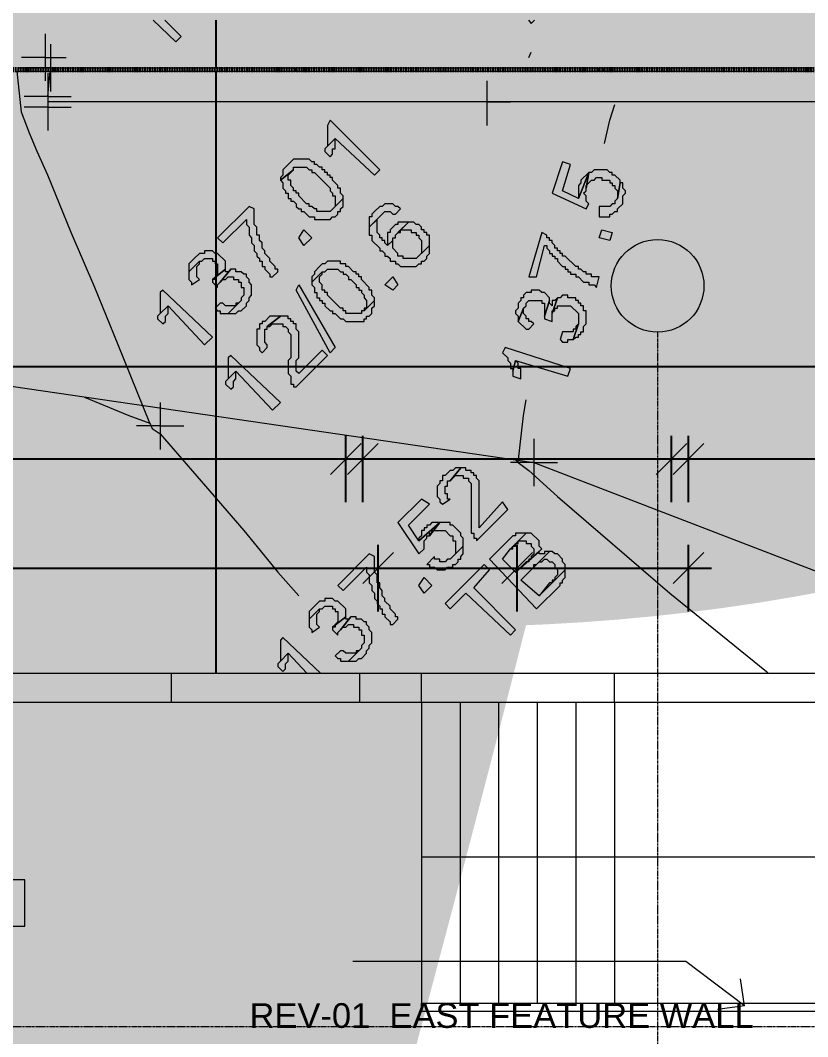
# Model space of a CAD drawing. Header units: millimetres. Extents: x -3370 to 37592, y -25802 to 13127.
# Drawn here: x 13015 to 18116, y 6543 to 13127 of the extents above; entities that cross this region are included whole.
import ezdxf

# ---------------------------------------------------------------- set-up
doc = ezdxf.new("R2010")
doc.units = ezdxf.units.MM
for name, pattern in [('Boundary', [16, 10, -3, 0, -3]), ('Dash - Tight', [4.5, 3, -1.5]), ('Grid Line', [22.225, 12.7, -3.175, 3.175, -3.175])]:
    doc.linetypes.add(name, pattern=pattern)
for name, color, linetype, lineweight in [('2 Hoop survey', 8, 'Continuous', 9), ('A-ANNO-DIMS', 211, 'Continuous', 9), ('A-ANNO-NOTE', 131, 'Continuous', 9), ('A-DETL', 90, 'Continuous', 9), ('A-FLOR-HRAL', 11, 'Continuous', 9), ('A-FLOR-HRAL-MBND', 5, 'Dash - Tight', 9), ('A-WALL', 113, 'Continuous', 18), ('C-PROP-LINE', 91, 'Boundary', 70), ('G-ANNO-TEXT', 231, 'Continuous', 9), ('ID_REVISION_MARKUP', 7, 'Continuous', 25), ('S-GRID', 1, 'Continuous', 9), ('S-GRID-IDEN', 1, 'Continuous', 9), ('S-STRS', 31, 'Continuous', 9), ('S-STRS-ANNO', 31, 'Continuous', 9), ('默认', 18, 'Continuous', 9)]:
    doc.layers.add(name, color=color, linetype=linetype, lineweight=lineweight)
doc.styles.add('Avenir_1', font='', dxfattribs={"width": 0.8, "height": 200})
doc.styles.add('ID_SANS', font='Arial.ttf')
doc.styles.get('Avenir_1').set_extended_font_data('Avenir')
doc.dimstyles.new('Choo_2mm_Diagonal_Tick', dxfattribs={"dimscale": 304.8, "dimtxt": 282.499429, "dimasz": 0.656168, "dimexe": 0.492126, "dimexo": 0.0625, "dimgap": 0.164042, "dimtad": 1, "dimdsep": 46, "dimtxsty": 'Avenir_1', "dimblk1": 'OBLIQUE', "dimblk2": 'OBLIQUE', "dimsah": 1, "dimcen": 0.09, "dimdle": 0.492126, "dimazin": 3, "dimtfac": 1, "dimtdec": 4, "dimtix": 1, "dimtmove": 0, "dimatfit": 3, "dimtvp": 1, "dimtolj": 1})

# ---------------------------------------------------------------- blocks, each defined once
blk = doc.blocks.new('栏杆扶手 - 栏杆扶手-1406236-Lower Ground Floor')
at = {"layer": 'A-FLOR-HRAL'}
for p, q in [((14071.1, 12817.6), (13005.7, 12817.6)), ((13005.7, 12797.6), (14071.1, 12797.6)), ((14071.1, 12797.6), (14071.1, 12817.6)), ((14800, 12817.6), (14071.1, 12817.6)), ((14071.1, 12797.6), (14800, 12797.6)), ((14800, 12797.6), (14800, 12817.6)), ((16414, 12817.6), (14800, 12817.6)), ((14800, 12797.6), (16414, 12797.6)), ((16414, 12797.6), (16414, 12817.6)), ((16766.4, 12817.6), (16414, 12817.6)), ((16414, 12797.6), (16766.4, 12797.6)), ((16766.4, 12797.6), (16766.4, 12817.6)), ((16794.8, 12817.6), (16766.4, 12817.6)), ((16766.4, 12797.6), (16794.8, 12797.6)), ((16794.8, 12797.6), (16794.8, 12817.6)), ((17107.2, 12817.6), (16794.8, 12817.6)), ((16794.8, 12797.6), (17107.2, 12797.6)), ((17883.1, 12817.6), (17233.7, 12817.6)), ((17233.7, 12797.6), (17883.1, 12797.6)), ((17883.1, 12797.6), (17883.1, 12817.6)), ((18034, 12817.6), (17883.1, 12817.6)), ((17883.1, 12797.6), (18034, 12797.6))]:
    blk.add_line(p, q, dxfattribs=at)
at = {"layer": 'A-FLOR-HRAL', "lineweight": 18}
for p, q in [((17107.2, 12817.6), (17107.2, 12797.6)), ((17233.7, 12817.6), (17107.2, 12817.6)), ((17107.2, 12797.6), (17233.7, 12797.6)), ((17233.7, 12797.6), (17233.7, 12817.6)), ((18034, 12817.6), (18034, 12797.6)), ((18152.8, 12817.6), (18034, 12817.6)), ((18034, 12797.6), (18152.8, 12797.6))]:
    blk.add_line(p, q, dxfattribs=at)
blk = doc.blocks.new('栏杆扶手 - 栏杆扶手-1513421-Lower Ground Floor')
at = {"layer": 'A-FLOR-HRAL'}
for p, q in [((15614, 6759.2), (15964, 6759.2)), ((15614, 6708.4), (15614, 6759.2)), ((15964, 6759.2), (16864, 6759.2)), ((16864, 6759.2), (16964, 6759.2)), ((16964, 6759.2), (18114, 6759.2)), ((18114, 6759.2), (18214, 6759.2)), ((18214, 6759.2), (19214, 6759.2)), ((19214, 6759.2), (19306.7, 6759.2)), ((19330.3, 6708.4), (19306.7, 6759.2)), ((19330.3, 6708.4), (19306.7, 6759.2)), ((19330.3, 6708.4), (19306.7, 6759.2)), ((15614, 6708.4), (15964, 6708.4)), ((15964, 6708.4), (16864, 6708.4)), ((16864, 6708.4), (16964, 6708.4)), ((16964, 6708.4), (18114, 6708.4)), ((18114, 6708.4), (18214, 6708.4)), ((18214, 6708.4), (19214, 6708.4)), ((19214, 6708.4), (19330.3, 6708.4))]:
    blk.add_line(p, q, dxfattribs=at)
at = {"layer": 'A-FLOR-HRAL-MBND'}
for p, q in [((19306.7, 6759.2), (19614, 6759.2)), ((19312.6, 6746.5), (19614, 6746.5)), ((19312.6, 6746.5), (19614, 6746.5)), ((19324.4, 6721.1), (19614, 6721.1)), ((19324.4, 6721.1), (19614, 6721.1)), ((19614, 6759.2), (20014, 6759.2)), ((19614, 6746.5), (20014, 6746.5)), ((19614, 6746.5), (20014, 6746.5)), ((19614, 6721.1), (20014, 6721.1)), ((19614, 6721.1), (20014, 6721.1)), ((20014, 6759.2), (20014, 6708.4)), ((20014, 6746.5), (20014, 6721.1)), ((20014, 6746.5), (20014, 6721.1)), ((19330.3, 6708.4), (19614, 6708.4)), ((19614, 6708.4), (20014, 6708.4))]:
    blk.add_line(p, q, dxfattribs=at)
blk = doc.blocks.new('2 Hoop survey-1260670-Lower Ground Floor')
at = {"layer": '默认', "color": 9}
for p, q in [((61606.2, 23228.6), (61606.2, 23006.5)), ((61640.1, 23160.8), (61640.1, 23006.5)), ((61606.2, 23076.2), (61453.8, 23076.2)), ((61606.2, 23076.2), (61741.7, 23076.2)), ((64738.7, 23076.2), (64755.7, 23110)), ((61640.1, 23008.4), (61487.7, 23008.4)), ((61606.2, 22986.5), (61606.2, 22923.8)), ((61623.2, 22822.2), (61638.1, 22986.5)), ((61640.1, 23008.4), (61775.6, 23008.4)), ((61640.1, 22986.5), (61640.1, 22856)), ((61623.2, 22974.6), (61623.2, 22669.8)), ((64467.8, 22923.8), (64467.8, 22635.9)), ((61623.2, 22906.8), (61623.2, 22602.1)), ((61623.2, 22822.2), (61470.8, 22822.2)), ((61623.2, 22822.2), (61775.6, 22822.2)), ((68454.1, 22788.3), (61623.2, 22788.3)), ((64467.8, 22788.3), (64315.4, 22788.3)), ((64467.8, 22788.3), (64620.2, 22788.3)), ((61623.2, 22754.5), (61470.8, 22754.5)), ((61623.2, 22754.5), (61775.6, 22754.5)), ((57457.8, 21518.4), (64772.6, 20451.6)), ((62351.3, 20841.1), (62351.3, 20536.3)), ((62351.3, 20688.7), (62198.9, 20688.7)), ((62351.3, 20688.7), (62503.7, 20688.7)), ((64772.6, 20604), (64772.6, 20299.3)), ((64772.6, 20451.6), (64620.2, 20451.6)), ((64772.6, 20451.6), (64925, 20451.6)), ((64772.6, 20451.6), (68316.9, 19087.3)), ((63389.7, 19087.3), (63147.1, 19317.2))]:
    blk.add_line(p, q, dxfattribs=at)
at = {"layer": '默认', "color": 9, "flags": 128}
for points in [[(62305.7, 23316.3), (62452.9, 23177.8), (62486.7, 23211.6), (62382.1, 23316.3)], [(64737, 23316.3), (64755.7, 23296.3), (64775.7, 23316.3)], [(62283.5, 20705.6), (62080.3, 21213.6), (61928, 21586.1), (61775.6, 21941.7), (61623.2, 22314.2), (61555.4, 22466.6), (61504.6, 22585.1), (61453.8, 22720.6), (61424.3, 22986.5)], [(61639.9, 23006.5), (61640.1, 23008.4), (62691.7, 23006.5)], [(65229.8, 22517.4), (65263.6, 22669.8), (65297.5, 22771.4)], [(61860.2, 20875), (62148.1, 20756.4), (62283.5, 20705.6), (62300.5, 20671.8), (62351.3, 20637.9), (62673, 20265.4), (62893.1, 20011.4), (63113.2, 19740.5), (63248.7, 19588.1)], [(64671, 20451.6), (64704.9, 20756.4), (64721.8, 20858)], [(64654.1, 20468.6), (64671, 20451.6), (64738.7, 20400.8), (64925, 20231.5), (65653.1, 19605), (66279.6, 19097.1), (66290.9, 19087.3)], [(63147.1, 19317.2), (63130.2, 19300.2), (63130.2, 19164.8), (63181, 19215.6), (63300.7, 19087.3)]]:
    blk.add_lwpolyline(points, dxfattribs=at)
at = {"layer": '默认', "color": 9}
for points in [[(63451.9, 22669.8), (63434.9, 22635.9), (63434.9, 22500.5), (63485.7, 22551.3), (63739.7, 22314.2), (63773.6, 22348.1)], [(63434.9, 22500.5), (63418, 22483.5), (63418, 22466.6), (63451.9, 22432.7), (63468.8, 22449.7), (63468.8, 22483.5), (63485.7, 22483.5), (63485.7, 22551.3)], [(63181, 22381.9), (63147.1, 22348.1), (63147.1, 22314.2), (63130.2, 22297.3), (63130.2, 22280.3), (63214.8, 22348.1), (63214.8, 22365), (63299.5, 22365), (63316.4, 22348.1), (63333.3, 22348.1), (63333.3, 22331.1), (63350.3, 22331.1), (63451.9, 22229.5), (63451.9, 22212.6), (63468.8, 22195.7), (63468.8, 22178.8), (63485.7, 22178.8), (63485.7, 22111), (63536.5, 22161.8), (63536.5, 22178.8), (63519.6, 22195.7), (63519.6, 22229.5), (63502.7, 22229.5), (63502.7, 22246.5), (63468.8, 22280.3), (63468.8, 22297.3), (63451.9, 22297.3), (63451.9, 22314.2), (63434.9, 22314.2), (63434.9, 22331.1), (63418, 22331.1), (63418, 22348.1), (63401.1, 22348.1), (63401.1, 22365), (63384.1, 22365), (63367.2, 22381.9), (63350.3, 22381.9), (63350.3, 22398.9), (63333.3, 22398.9), (63316.4, 22415.8), (63214.8, 22415.8)], [(64958.9, 22398.9), (64891.1, 22195.7), (65111.2, 22094.1), (65128.2, 22128), (65111.2, 22144.9), (65111.2, 22178.8), (65094.3, 22195.7), (65111.2, 22212.6), (65111.2, 22229.5), (65128.2, 22331.1), (65060.5, 22161.8), (64958.9, 22212.6), (65009.7, 22381.9)], [(63130.2, 22280.3), (63147.1, 22263.4), (63147.1, 22229.5), (63164, 22212.6), (63164, 22195.7), (63181, 22195.7), (63181, 22161.8), (63197.9, 22161.8), (63197.9, 22144.9), (63214.8, 22144.9), (63231.8, 22128), (63231.8, 22111), (63248.7, 22094.1), (63265.6, 22094.1), (63265.6, 22077.2), (63282.5, 22077.2), (63316.4, 22043.3), (63350.3, 22043.3), (63350.3, 22026.4), (63451.9, 22026.4), (63468.8, 22043.3), (63485.7, 22043.3), (63502.7, 22060.2), (63502.7, 22077.2), (63519.6, 22077.2), (63519.6, 22094.1), (63536.5, 22111), (63536.5, 22161.8), (63451.9, 22077.2), (63367.2, 22077.2), (63367.2, 22094.1), (63350.3, 22094.1), (63333.3, 22111), (63316.4, 22111), (63316.4, 22128), (63299.5, 22128), (63248.7, 22178.8), (63248.7, 22195.7), (63231.8, 22195.7), (63231.8, 22212.6), (63214.8, 22212.6), (63214.8, 22229.5), (63197.9, 22246.5), (63197.9, 22280.3), (63181, 22280.3), (63181, 22314.2), (63214.8, 22348.1)], [(65060.5, 22246.5), (65060.5, 22161.8), (65128.2, 22331.1), (65077.4, 22280.3), (65077.4, 22263.4)], [(65128.2, 22331.1), (65111.2, 22229.5), (65111.2, 22246.5), (65145.1, 22280.3), (65162, 22280.3), (65179, 22297.3), (65212.8, 22297.3), (65212.8, 22280.3), (65263.6, 22280.3), (65263.6, 22263.4), (65280.6, 22263.4), (65280.6, 22246.5), (65297.5, 22246.5), (65297.5, 22229.5), (65314.4, 22212.6), (65314.4, 22161.8), (65331.4, 22263.4), (65331.4, 22280.3), (65297.5, 22314.2), (65280.6, 22314.2), (65280.6, 22331.1), (65263.6, 22331.1), (65246.7, 22348.1), (65162, 22348.1), (65145.1, 22331.1)], [(65195.9, 22111), (65195.9, 22043.3), (65263.6, 22043.3), (65263.6, 22060.2), (65280.6, 22060.2), (65297.5, 22077.2), (65314.4, 22077.2), (65314.4, 22094.1), (65348.3, 22128), (65348.3, 22178.8), (65365.2, 22195.7), (65365.2, 22212.6), (65348.3, 22229.5), (65348.3, 22263.4), (65331.4, 22263.4), (65314.4, 22161.8), (65297.5, 22144.9), (65297.5, 22128), (65280.6, 22128), (65263.6, 22111)], [(63739.7, 22077.2), (63722.8, 22060.2), (63722.8, 22043.3), (63705.9, 22043.3), (63705.9, 21975.6), (63807.5, 22077.2), (63841.3, 22077.2), (63858.2, 22060.2), (63875.2, 22060.2), (63909, 22094.1), (63892.1, 22111), (63875.2, 22111), (63858.2, 22128), (63807.5, 22128), (63790.5, 22111), (63773.6, 22111)], [(62927, 22111), (62723.8, 21907.8), (62757.6, 21874), (62910, 22026.4), (62910, 21992.5), (62927, 21975.6), (62927, 21924.8), (62943.9, 21907.8), (62943.9, 21874), (62960.8, 21857), (62960.8, 21823.2), (62977.8, 21806.2), (62977.8, 21789.3), (62994.7, 21772.4), (62994.7, 21755.4), (63011.6, 21755.4), (63011.6, 21721.6), (63028.6, 21721.6), (63028.6, 21704.6), (63062.4, 21670.8), (63062.4, 21653.8), (63079.4, 21653.8), (63113.2, 21687.7), (63113.2, 21704.6), (63096.3, 21704.6), (63096.3, 21721.6), (63062.4, 21755.4), (63062.4, 21772.4), (63028.6, 21806.2), (63028.6, 21823.2), (63011.6, 21840.1), (63011.6, 21874), (62994.7, 21890.9), (62994.7, 21924.8), (62977.8, 21924.8), (62977.8, 21975.6), (62960.8, 21992.5), (62960.8, 22094.1)], [(63705.9, 21975.6), (63705.9, 21924.8), (63722.8, 21924.8), (63722.8, 21890.9), (63773.6, 21840.1), (63773.6, 21823.2), (63790.5, 21823.2), (63807.5, 21806.2), (63807.5, 21789.3), (63824.4, 21789.3), (63841.3, 21772.4), (63841.3, 21755.4), (63875.2, 21755.4), (63875.2, 21738.5), (63892.1, 21738.5), (63909, 21721.6), (64010.6, 21721.6), (64027.6, 21738.5), (64044.5, 21738.5), (64044.5, 21755.4), (64061.4, 21755.4), (64078.4, 21772.4), (64078.4, 21789.3), (64095.3, 21806.2), (64095.3, 21857), (64010.6, 21772.4), (63926, 21772.4), (63926, 21789.3), (63892.1, 21789.3), (63892.1, 21806.2), (63858.2, 21840.1), (63858.2, 21890.9), (63824.4, 21857), (63807.5, 21874), (63807.5, 21890.9), (63790.5, 21890.9), (63790.5, 21907.8), (63773.6, 21907.8), (63773.6, 21924.8), (63756.7, 21941.7), (63756.7, 22026.4)], [(63858.2, 21975.6), (63841.3, 21958.6), (63841.3, 21941.7), (63824.4, 21941.7), (63824.4, 21857), (63858.2, 21890.9), (63858.2, 21907.8), (63875.2, 21907.8), (63875.2, 21924.8), (63959.8, 22009.4), (63892.1, 22009.4), (63892.1, 21992.5), (63875.2, 21992.5)], [(63959.8, 22009.4), (63892.1, 21941.7), (63909, 21941.7), (63909, 21958.6), (63976.8, 21958.6), (63976.8, 21941.7), (64010.6, 21941.7), (64010.6, 21924.8), (64027.6, 21924.8), (64027.6, 21907.8), (64044.5, 21890.9), (64044.5, 21806.2), (64095.3, 21857), (64095.3, 21924.8), (64078.4, 21924.8), (64078.4, 21941.7), (64061.4, 21941.7), (64061.4, 21958.6), (64044.5, 21958.6), (64044.5, 21975.6), (64027.6, 21992.5), (64010.6, 21992.5), (63993.7, 22009.4)], [(63282.5, 21857), (63248.7, 21907.8), (63282.5, 21958.6), (63333.3, 21907.8)], [(64823.4, 21941.7), (64738.7, 21653.8), (64789.5, 21653.8), (64840.3, 21857), (64857.3, 21857), (64857.3, 21840.1), (64874.2, 21823.2), (64874.2, 21806.2), (64891.1, 21806.2), (64891.1, 21789.3), (64908.1, 21789.3), (64908.1, 21772.4), (64925, 21772.4), (64925, 21755.4), (64958.9, 21721.6), (64975.8, 21721.6), (64975.8, 21704.6), (64992.7, 21704.6), (64992.7, 21687.7), (65009.7, 21687.7), (65009.7, 21670.8), (65043.5, 21670.8), (65043.5, 21653.8), (65060.5, 21653.8), (65094.3, 21620), (65128.2, 21620), (65128.2, 21603.1), (65162, 21603.1), (65179, 21586.1), (65195.9, 21653.8), (65145.1, 21653.8), (65145.1, 21670.8), (65111.2, 21670.8), (65111.2, 21687.7), (65094.3, 21687.7), (65077.4, 21704.6), (65060.5, 21704.6), (65060.5, 21721.6), (65043.5, 21721.6), (64975.8, 21789.3), (64958.9, 21789.3), (64958.9, 21806.2), (64941.9, 21806.2), (64941.9, 21823.2), (64925, 21823.2), (64925, 21840.1), (64908.1, 21840.1), (64908.1, 21857), (64891.1, 21874), (64891.1, 21890.9), (64874.2, 21890.9), (64874.2, 21907.8), (64857.3, 21907.8), (64857.3, 21924.8)], [(65263.6, 21890.9), (65195.9, 21907.8), (65212.8, 21958.6), (65280.6, 21941.7)], [(62571.4, 21772.4), (62537.5, 21738.5), (62537.5, 21687.7), (62605.3, 21755.4), (62622.2, 21755.4), (62639.1, 21772.4), (62689.9, 21772.4), (62689.9, 21755.4), (62706.8, 21755.4), (62706.8, 21738.5), (62723.8, 21738.5), (62723.8, 21670.8), (62706.8, 21653.8), (62706.8, 21636.9), (62689.9, 21636.9), (62774.6, 21704.6), (62774.6, 21755.4), (62723.8, 21806.2), (62706.8, 21806.2), (62689.9, 21823.2), (62639.1, 21823.2), (62639.1, 21806.2), (62605.3, 21806.2)], [(62537.5, 21687.7), (62537.5, 21636.9), (62554.5, 21620), (62554.5, 21603.1), (62605.3, 21636.9), (62588.3, 21653.8), (62588.3, 21721.6), (62605.3, 21738.5), (62605.3, 21755.4)], [(63384.1, 21721.6), (63350.3, 21687.7), (63350.3, 21670.8), (63333.3, 21653.8), (63333.3, 21620), (63401.1, 21687.7), (63418, 21687.7), (63434.9, 21704.6), (63502.7, 21704.6), (63519.6, 21687.7), (63536.5, 21687.7), (63536.5, 21670.8), (63553.5, 21670.8), (63570.4, 21653.8), (63570.4, 21636.9), (63587.3, 21636.9), (63621.2, 21603.1), (63621.2, 21586.1), (63638.1, 21586.1), (63638.1, 21569.2), (63655.1, 21569.2), (63655.1, 21552.3), (63672, 21535.3), (63672, 21518.4), (63688.9, 21501.5), (63688.9, 21450.7), (63672, 21450.7), (63672, 21433.7), (63739.7, 21501.5), (63739.7, 21518.4), (63722.8, 21535.3), (63722.8, 21569.2), (63705.9, 21569.2), (63705.9, 21586.1), (63655.1, 21636.9), (63655.1, 21653.8), (63638.1, 21653.8), (63638.1, 21670.8), (63621.2, 21670.8), (63621.2, 21687.7), (63604.3, 21687.7), (63570.4, 21721.6), (63553.5, 21721.6), (63553.5, 21738.5), (63519.6, 21738.5), (63519.6, 21755.4), (63434.9, 21755.4), (63418, 21738.5), (63401.1, 21738.5)], [(62689.9, 21620), (62723.8, 21586.1), (62723.8, 21603.1), (62740.7, 21620), (62808.4, 21704.6), (62791.5, 21687.7), (62774.6, 21687.7), (62774.6, 21704.6), (62689.9, 21636.9)], [(62808.4, 21704.6), (62740.7, 21620), (62757.6, 21636.9), (62774.6, 21636.9), (62791.5, 21653.8), (62825.4, 21653.8), (62825.4, 21636.9), (62859.2, 21636.9), (62859.2, 21620), (62876.2, 21620), (62876.2, 21586.1), (62893.1, 21586.1), (62893.1, 21535.3), (62876.2, 21518.4), (62876.2, 21501.5), (62791.5, 21416.8), (62842.3, 21416.8), (62859.2, 21433.7), (62876.2, 21433.7), (62910, 21467.6), (62910, 21484.5), (62927, 21501.5), (62927, 21518.4), (62943.9, 21535.3), (62943.9, 21603.1), (62927, 21620), (62927, 21636.9), (62910, 21653.8), (62910, 21670.8), (62893.1, 21670.8), (62876.2, 21687.7), (62842.3, 21687.7), (62842.3, 21704.6)], [(63333.3, 21620), (63333.3, 21603.1), (63350.3, 21586.1), (63350.3, 21552.3), (63367.2, 21552.3), (63367.2, 21518.4), (63384.1, 21518.4), (63384.1, 21501.5), (63401.1, 21501.5), (63401.1, 21484.5), (63418, 21484.5), (63418, 21467.6), (63451.9, 21433.7), (63468.8, 21433.7), (63468.8, 21416.8), (63485.7, 21416.8), (63519.6, 21382.9), (63536.5, 21382.9), (63553.5, 21366), (63672, 21366), (63672, 21382.9), (63688.9, 21382.9), (63688.9, 21399.9), (63705.9, 21399.9), (63722.8, 21416.8), (63722.8, 21450.7), (63739.7, 21467.6), (63739.7, 21501.5), (63672, 21433.7), (63655.1, 21433.7), (63655.1, 21416.8), (63553.5, 21416.8), (63553.5, 21433.7), (63536.5, 21433.7), (63536.5, 21450.7), (63519.6, 21450.7), (63434.9, 21535.3), (63434.9, 21552.3), (63418, 21552.3), (63418, 21569.2), (63401.1, 21569.2), (63401.1, 21603.1), (63384.1, 21620), (63384.1, 21653.8), (63401.1, 21670.8), (63401.1, 21687.7)], [(63451.9, 21162.8), (63231.8, 21569.2), (63248.7, 21603.1), (63485.7, 21196.7)], [(63858.2, 21569.2), (63807.5, 21603.1), (63858.2, 21653.8), (63892.1, 21603.1)], [(62368.2, 21569.2), (62351.3, 21552.3), (62351.3, 21416.8), (62402.1, 21467.6), (62639.1, 21213.6), (62689.9, 21264.4)], [(64671, 21467.6), (64671, 21450.7), (64654.1, 21433.7), (64654.1, 21416.8), (64671, 21399.9), (64671, 21366), (64704.9, 21450.7), (64721.8, 21467.6), (64721.8, 21484.5), (64738.7, 21501.5), (64823.4, 21501.5), (64823.4, 21484.5), (64840.3, 21484.5), (64840.3, 21399.9), (64874.2, 21501.5), (64874.2, 21518.4), (64840.3, 21552.3), (64823.4, 21552.3), (64806.5, 21569.2), (64755.7, 21569.2), (64755.7, 21552.3), (64721.8, 21552.3), (64704.9, 21535.3), (64704.9, 21518.4), (64687.9, 21518.4), (64687.9, 21501.5), (64671, 21484.5)], [(64925, 21518.4), (64891.1, 21416.8), (64891.1, 21433.7), (64908.1, 21433.7), (64908.1, 21450.7), (64925, 21450.7), (64925, 21467.6), (65009.7, 21467.6), (65060.5, 21416.8), (65060.5, 21349.1), (65026.6, 21247.5), (65043.5, 21264.4), (65060.5, 21264.4), (65060.5, 21281.3), (65077.4, 21281.3), (65077.4, 21298.3), (65094.3, 21298.3), (65094.3, 21332.1), (65111.2, 21349.1), (65111.2, 21433.7), (65094.3, 21433.7), (65094.3, 21467.6), (65077.4, 21467.6), (65077.4, 21484.5), (65060.5, 21484.5), (65060.5, 21501.5), (65043.5, 21501.5), (65043.5, 21518.4), (64992.7, 21518.4), (64992.7, 21535.3), (64958.9, 21535.3), (64941.9, 21518.4)], [(62351.3, 21416.8), (62334.3, 21399.9), (62334.3, 21382.9), (62368.2, 21349.1), (62385.1, 21366), (62385.1, 21399.9), (62402.1, 21416.8), (62402.1, 21467.6)], [(62740.7, 21484.5), (62706.8, 21450.7), (62723.8, 21433.7), (62740.7, 21433.7), (62740.7, 21416.8), (62791.5, 21416.8), (62859.2, 21484.5), (62842.3, 21484.5), (62842.3, 21467.6), (62774.6, 21467.6), (62757.6, 21484.5)], [(64840.3, 21382.9), (64891.1, 21366), (64891.1, 21416.8), (64925, 21518.4), (64908.1, 21501.5), (64891.1, 21501.5), (64891.1, 21467.6), (64874.2, 21484.5), (64874.2, 21501.5), (64840.3, 21399.9)], [(63011.6, 21366), (63011.6, 21349.1), (62994.7, 21349.1), (62994.7, 21315.2), (62977.8, 21315.2), (62977.8, 21213.6), (62994.7, 21196.7), (62994.7, 21179.7), (63011.6, 21162.8), (63045.5, 21196.7), (63045.5, 21213.6), (63028.6, 21230.5), (63028.6, 21315.2), (63045.5, 21315.2), (63045.5, 21332.1), (63130.2, 21399.9), (63062.4, 21399.9), (63028.6, 21366)], [(63130.2, 21399.9), (63045.5, 21332.1), (63062.4, 21332.1), (63079.4, 21349.1), (63147.1, 21349.1), (63147.1, 21332.1), (63164, 21332.1), (63181, 21315.2), (63181, 21298.3), (63197.9, 21281.3), (63197.9, 21128.9), (63181, 21112), (63181, 21027.3), (63197.9, 21010.4), (63197.9, 20959.6), (63214.8, 20959.6), (63214.8, 20942.7), (63231.8, 20942.7), (63434.9, 21145.9), (63401.1, 21179.7), (63248.7, 21027.3), (63231.8, 21044.3), (63231.8, 21112), (63248.7, 21128.9), (63248.7, 21298.3), (63231.8, 21315.2), (63231.8, 21349.1), (63214.8, 21349.1), (63214.8, 21366), (63197.9, 21366), (63197.9, 21382.9), (63181, 21382.9), (63181, 21399.9)], [(64671, 21366), (64721.8, 21315.2), (64738.7, 21315.2), (64772.6, 21349.1), (64755.7, 21366), (64738.7, 21366), (64738.7, 21382.9), (64721.8, 21382.9), (64721.8, 21399.9), (64704.9, 21416.8), (64704.9, 21450.7)], [(64958.9, 21298.3), (64941.9, 21247.5), (64958.9, 21230.5), (64992.7, 21230.5), (64992.7, 21247.5), (65026.6, 21247.5), (65060.5, 21349.1), (65043.5, 21332.1), (65043.5, 21315.2), (65026.6, 21315.2), (65026.6, 21298.3)], [(62808.4, 21145.9), (62791.5, 21128.9), (62791.5, 20993.5), (62842.3, 21044.3), (63079.4, 20790.3), (63130.2, 20841.1)], [(64586.3, 21196.7), (64569.4, 21162.8), (64603.3, 21128.9), (64603.3, 21112), (64620.2, 21095.1), (64620.2, 21061.2), (64637.1, 21061.2), (64637.1, 21044.3), (64654.1, 21112), (64992.7, 21010.4), (65009.7, 21061.2)], [(64637.1, 21044.3), (64637.1, 21010.4), (64687.9, 20993.5), (64687.9, 21061.2), (64671, 21061.2), (64671, 21095.1), (64654.1, 21112)], [(62791.5, 20993.5), (62774.6, 20976.6), (62774.6, 20959.6), (62808.4, 20925.8), (62825.4, 20942.7), (62825.4, 20976.6), (62842.3, 20993.5), (62842.3, 21044.3)], [(64196.9, 20367), (64180, 20367), (64180, 20333.1), (64163, 20333.1), (64163, 20316.2), (64146.1, 20299.3), (64146.1, 20231.5), (64163, 20214.6), (64163, 20197.7), (64180, 20180.7), (64230.8, 20214.6), (64213.8, 20214.6), (64213.8, 20248.5), (64196.9, 20248.5), (64196.9, 20299.3), (64213.8, 20299.3), (64213.8, 20333.1), (64230.8, 20333.1), (64298.5, 20417.8), (64264.6, 20417.8), (64247.7, 20400.8), (64230.8, 20400.8)], [(64298.5, 20417.8), (64230.8, 20333.1), (64264.6, 20367), (64315.4, 20367), (64315.4, 20350.1), (64349.3, 20350.1), (64349.3, 20333.1), (64366.2, 20316.2), (64366.2, 19994.5), (64383.2, 19994.5), (64383.2, 19960.6), (64400.1, 19960.6), (64400.1, 19943.7), (64603.3, 20146.9), (64569.4, 20197.7), (64417, 20028.3), (64417, 20333.1), (64400.1, 20350.1), (64400.1, 20367), (64383.2, 20367), (64383.2, 20383.9), (64366.2, 20383.9), (64366.2, 20400.8), (64332.4, 20400.8), (64332.4, 20417.8)], [(64044.5, 20214.6), (63892.1, 20062.2), (64027.6, 19859), (64061.4, 19892.9), (64061.4, 19943.7), (64078.4, 19960.6), (64078.4, 19977.5), (64095.3, 19977.5), (64163, 20062.2), (64027.6, 19943.7), (63959.8, 20045.3), (64095.3, 20180.7)], [(64078.4, 20028.3), (64061.4, 20028.3), (64061.4, 20011.4), (64044.5, 20011.4), (64044.5, 19977.5), (64027.6, 19960.6), (64027.6, 19943.7), (64163, 20062.2), (64112.2, 20062.2), (64095.3, 20045.3), (64078.4, 20045.3)], [(64163, 20062.2), (64095.3, 19977.5), (64095.3, 19994.5), (64112.2, 19994.5), (64112.2, 20011.4), (64196.9, 20011.4), (64230.8, 19977.5), (64247.7, 19977.5), (64247.7, 19943.7), (64264.6, 19943.7), (64264.6, 19859), (64315.4, 19909.8), (64315.4, 19960.6), (64298.5, 19977.5), (64298.5, 19994.5), (64247.7, 20045.3), (64230.8, 20045.3), (64230.8, 20062.2)], [(64603.3, 19943.7), (64484.7, 19825.1), (64789.5, 19503.4), (64941.9, 19655.8), (64941.9, 19672.8), (64958.9, 19672.8), (64958.9, 19689.7), (64975.8, 19706.6), (64975.8, 19757.4), (64806.5, 19588.1), (64687.9, 19689.7), (64874.2, 19875.9), (64840.3, 19875.9), (64840.3, 19859), (64806.5, 19859), (64806.5, 19875.9), (64654.1, 19740.5), (64569.4, 19825.1), (64620.2, 19892.9), (64721.8, 19994.5), (64654.1, 19994.5), (64654.1, 19977.5), (64637.1, 19977.5)], [(64721.8, 19994.5), (64620.2, 19892.9), (64637.1, 19892.9), (64637.1, 19909.8), (64654.1, 19909.8), (64654.1, 19926.7), (64671, 19926.7), (64671, 19943.7), (64721.8, 19943.7), (64721.8, 19926.7), (64755.7, 19926.7), (64755.7, 19909.8), (64772.6, 19892.9), (64772.6, 19859), (64755.7, 19842.1), (64755.7, 19825.1), (64738.7, 19825.1), (64738.7, 19808.2), (64721.8, 19808.2), (64654.1, 19740.5), (64806.5, 19875.9), (64823.4, 19892.9), (64806.5, 19909.8), (64806.5, 19943.7), (64755.7, 19994.5)], [(64129.2, 19842.1), (64078.4, 19791.3), (64095.3, 19791.3), (64095.3, 19774.4), (64129.2, 19774.4), (64146.1, 19757.4), (64196.9, 19757.4), (64213.8, 19774.4), (64247.7, 19774.4), (64247.7, 19791.3), (64264.6, 19791.3), (64281.6, 19808.2), (64281.6, 19825.1), (64298.5, 19825.1), (64298.5, 19842.1), (64315.4, 19859), (64315.4, 19909.8), (64230.8, 19825.1), (64213.8, 19825.1), (64196.9, 19808.2), (64163, 19808.2), (64163, 19825.1), (64129.2, 19825.1)], [(63705.9, 19859), (63502.7, 19655.8), (63536.5, 19622), (63688.9, 19774.4), (63688.9, 19740.5), (63705.9, 19723.6), (63705.9, 19672.8), (63722.8, 19655.8), (63722.8, 19622), (63739.7, 19605), (63739.7, 19571.2), (63756.7, 19554.2), (63756.7, 19537.3), (63773.6, 19520.4), (63773.6, 19503.4), (63790.5, 19503.4), (63790.5, 19469.6), (63807.5, 19469.6), (63807.5, 19452.6), (63841.3, 19418.8), (63841.3, 19401.8), (63858.2, 19401.8), (63892.1, 19435.7), (63892.1, 19452.6), (63875.2, 19452.6), (63875.2, 19469.6), (63841.3, 19503.4), (63841.3, 19520.4), (63807.5, 19554.2), (63807.5, 19571.2), (63790.5, 19588.1), (63790.5, 19622), (63773.6, 19638.9), (63773.6, 19672.8), (63756.7, 19672.8), (63756.7, 19723.6), (63739.7, 19740.5), (63739.7, 19842.1)], [(64874.2, 19875.9), (64772.6, 19774.4), (64772.6, 19791.3), (64789.5, 19791.3), (64806.5, 19808.2), (64823.4, 19808.2), (64840.3, 19825.1), (64857.3, 19825.1), (64874.2, 19808.2), (64891.1, 19808.2), (64908.1, 19791.3), (64908.1, 19774.4), (64925, 19757.4), (64925, 19723.6), (64908.1, 19706.6), (64908.1, 19689.7), (64891.1, 19689.7), (64891.1, 19672.8), (64874.2, 19672.8), (64806.5, 19588.1), (64975.8, 19757.4), (64975.8, 19791.3), (64958.9, 19808.2), (64958.9, 19825.1), (64925, 19859), (64908.1, 19859), (64891.1, 19875.9)], [(64450.9, 19791.3), (64196.9, 19537.3), (64230.8, 19503.4), (64332.4, 19605), (64620.2, 19334.1), (64654.1, 19368), (64383.2, 19638.9), (64484.7, 19757.4)], [(64061.4, 19605), (64027.6, 19655.8), (64061.4, 19706.6), (64112.2, 19655.8)], [(63350.3, 19520.4), (63316.4, 19486.5), (63316.4, 19435.7), (63384.1, 19503.4), (63401.1, 19503.4), (63418, 19520.4), (63468.8, 19520.4), (63468.8, 19503.4), (63485.7, 19503.4), (63485.7, 19486.5), (63502.7, 19486.5), (63502.7, 19418.8), (63485.7, 19401.8), (63485.7, 19384.9), (63468.8, 19384.9), (63553.5, 19452.6), (63553.5, 19503.4), (63502.7, 19554.2), (63485.7, 19554.2), (63468.8, 19571.2), (63418, 19571.2), (63418, 19554.2), (63384.1, 19554.2)], [(63316.4, 19435.7), (63316.4, 19384.9), (63333.3, 19368), (63333.3, 19351), (63384.1, 19384.9), (63367.2, 19401.8), (63367.2, 19469.6), (63384.1, 19486.5), (63384.1, 19503.4)], [(63468.8, 19368), (63502.7, 19334.1), (63502.7, 19351), (63519.6, 19368), (63587.3, 19452.6), (63570.4, 19435.7), (63553.5, 19435.7), (63553.5, 19452.6), (63468.8, 19384.9)], [(63587.3, 19452.6), (63519.6, 19368), (63536.5, 19384.9), (63553.5, 19384.9), (63570.4, 19401.8), (63604.3, 19401.8), (63604.3, 19384.9), (63638.1, 19384.9), (63638.1, 19368), (63655.1, 19368), (63655.1, 19334.1), (63672, 19334.1), (63672, 19283.3), (63655.1, 19266.4), (63655.1, 19249.4), (63570.4, 19164.8), (63621.2, 19164.8), (63638.1, 19181.7), (63655.1, 19181.7), (63688.9, 19215.6), (63688.9, 19232.5), (63705.9, 19249.4), (63705.9, 19266.4), (63722.8, 19283.3), (63722.8, 19351), (63705.9, 19368), (63705.9, 19384.9), (63688.9, 19401.8), (63688.9, 19418.8), (63672, 19418.8), (63655.1, 19435.7), (63621.2, 19435.7), (63621.2, 19452.6)], [(63519.6, 19232.5), (63485.7, 19198.6), (63502.7, 19181.7), (63519.6, 19181.7), (63519.6, 19164.8), (63570.4, 19164.8), (63638.1, 19232.5), (63621.2, 19232.5), (63621.2, 19215.6), (63553.5, 19215.6), (63536.5, 19232.5)], [(63130.2, 19164.8), (63113.2, 19147.9), (63113.2, 19130.9), (63147.1, 19097.1), (63164, 19114), (63164, 19147.9), (63181, 19164.8), (63181, 19215.6)]]:
    blk.add_lwpolyline(points, close=True, dxfattribs=at)
blk = doc.blocks.new('Family - ___-1140397-Lower Ground Floor')
at = {"layer": 'C-PROP-LINE'}
blk.add_line((37591.9, 12807.6), (-3370.2, 12807.6), dxfattribs=at)
blk = doc.blocks.new('轴网 - Annotation - Grid Head _Circle 6mm_-283740-Lower Ground Floor')
at = {"layer": 'S-GRID-IDEN'}
blk.add_circle((0, 0), 3, dxfattribs=at)
blk = doc.blocks.new('OJID - Material Marks - OJID - Material Marks-1690541-Lower Ground Floor')
at = {"layer": 'A-ANNO-NOTE'}
for p, q in [((10, 3), (0, 3)), ((0, 3), (0, 0)), ((10, 0), (10, 3)), ((0, 0), (10, 0))]:
    blk.add_line(p, q, dxfattribs=at)
blk = doc.blocks.new('_Oblique')
at = {"color": 0, "linetype": 'ByBlock', "lineweight": -2}
blk.add_line((-0.5, -0.5), (0.5, 0.5), dxfattribs=at)

msp = doc.modelspace()

# ---------------------------------------------------------------- linework, layer by layer
at = {"layer": 'A-DETL', "lineweight": 25}
for p, q in [((14281.322, 13127.349), (14281.322, 12817.609)), ((14281.322, 12797.609), (14281.322, 8898.364))]:
    msp.add_line(p, q, dxfattribs=at)
at = {"layer": 'A-WALL'}
for p, q in [((11869.04, 8898.364), (20024.04, 8898.364)), ((13994.04, 8708.364), (13994.04, 8898.364)), ((15214.04, 8708.364), (15214.04, 8898.364)), ((15614.04, 8708.364), (15614.04, 8898.364)), ((16864.04, 8708.364), (16864.04, 8898.364)), ((18364.04, 8708.364), (11869.04, 8708.364))]:
    msp.add_line(p, q, dxfattribs=at)
at = {"layer": 'G-ANNO-TEXT', "color": 7}
for p, q in [((17327.094, 7030.84), (15169.822, 7030.84)), ((17706.173, 6743.519), (17327.094, 7030.84)), ((17706.173, 6743.519), (17682.059, 6918.644)), ((17706.173, 6743.519), (17531.048, 6719.406))]:
    msp.add_line(p, q, dxfattribs=at)
at = {"layer": 'S-GRID', "linetype": 'Grid Line'}
for p, q in [((17144.04, 11106.923), (17144.04, -9321.465)), ((-1062.147, 6608.364), (36838.524, 6608.364))]:
    msp.add_line(p, q, dxfattribs=at)
at = {"layer": 'S-STRS'}
for p, q in [((15614.04, 8708.364), (15614.04, 6759.164)), ((15864.04, 8708.364), (15864.04, 6759.164)), ((16114.04, 8708.364), (16114.04, 6759.164)), ((16364.04, 8708.364), (16364.04, 6759.164)), ((16614.04, 8708.364), (16614.04, 6759.164)), ((16864.04, 8708.364), (16864.04, 6759.164))]:
    msp.add_line(p, q, dxfattribs=at)
at = {"layer": 'S-STRS', "linetype": 'Dash - Tight'}
for p, q in [((15614.04, 8708.364), (15614.04, 6759.164)), ((15864.04, 8708.364), (15864.04, 6759.164)), ((16114.04, 8708.364), (16114.04, 6759.164)), ((16364.04, 8708.364), (16364.04, 6759.164)), ((16614.04, 8708.364), (16614.04, 6759.164)), ((16864.04, 8708.364), (16864.04, 6759.164))]:
    msp.add_line(p, q, dxfattribs=at)
at = {"layer": 'S-STRS-ANNO'}
for p, q in [((15614.04, 7708.364), (15864.04, 7708.364)), ((15864.04, 7708.364), (16114.04, 7708.364)), ((16114.04, 7708.364), (16364.04, 7708.364)), ((16364.04, 7708.364), (16614.04, 7708.364)), ((16614.04, 7708.364), (16864.04, 7708.364)), ((16864.04, 7708.364), (17114.04, 7708.364)), ((17114.04, 7708.364), (18114.04, 7708.364)), ((18114.04, 7708.364), (18364.04, 7708.364))]:
    msp.add_line(p, q, dxfattribs=at)

# ---------------------------------------------------------------- block references
at = {"layer": '2 Hoop survey', "color": 9}
msp.add_blockref('2 Hoop survey-1260670-Lower Ground Floor', (-48430.024, -10188.937), dxfattribs=at)
at = {"layer": 'A-ANNO-NOTE', "xscale": 100, "yscale": 100, "zscale": 100}
msp.add_blockref('OJID - Material Marks - OJID - Material Marks-1690541-Lower Ground Floor', (12045.538, 7258.931), dxfattribs=at)
at = {"layer": 'A-FLOR-HRAL'}
for name in ['栏杆扶手 - 栏杆扶手-1406236-Lower Ground Floor', '栏杆扶手 - 栏杆扶手-1513421-Lower Ground Floor']:
    msp.add_blockref(name, (0, 0), dxfattribs=at)
at = {"layer": 'C-PROP-LINE'}
msp.add_blockref('Family - ___-1140397-Lower Ground Floor', (0, 0), dxfattribs=at)
at = {"layer": 'S-GRID-IDEN', "xscale": 99.99999999999993, "yscale": 99.99999999999993, "zscale": 99.99999999999993, "rotation": 180}
msp.add_blockref('轴网 - Annotation - Grid Head _Circle 6mm_-283740-Lower Ground Floor', (17144.04, 11406.923), dxfattribs=at)

# ---------------------------------------------------------------- texts
at = {"layer": 'ID_REVISION_MARKUP', "style": 'ID_SANS'}
msp.add_text('REV-01  EAST FEATURE WALL', height=160, dxfattribs=at).set_placement((14500, 6600))

# ---------------------------------------------------------------- dimensions: what is measured, and where the dimension line sits
at = {"layer": 'A-ANNO-DIMS'}
for base, p1, p2, override in [((32123.578, 10885.692), (8584.04, 10585.692), (32123.578, 10585.692), {"dimfxl": 23539.538228}), ((15234.04, 10285.692), (15124.04, 9985.692), (15234.04, 9985.692), {"dimfxl": 110}), ((17344.04, 10285.692), (17234.04, 9985.692), (17344.04, 9985.692), {"dimfxl": 110}), ((15334.04, 9579.099), (12034.04, 9279.099), (15334.04, 9279.099), {"dimfxl": 3300}), ((16234.04, 9579.099), (15334.04, 9279.099), (16234.04, 9279.099), {"dimfxl": 900}), ((17344.04, 9579.099), (16234.04, 9279.099), (17344.04, 9279.099), {"dimfxl": 1110})]:
    msp.add_linear_dim(base=base, p1=p1, p2=p2, dimstyle='Choo_2mm_Diagonal_Tick', override=override, dxfattribs=at).render()
for base, p1, p2, text, override in [((15124.04, 10285.692), (8854.04, 9985.692), (15124.04, 9985.692), '<>\\XENTERTAINMENT', {"dimfxl": 6270}), ((17234.04, 10285.692), (15234.04, 9985.692), (17234.04, 9985.692), '<>\\XLAUNDRY', {"dimfxl": 2000}), ((20414.04, 10285.692), (17344.04, 9985.692), (20414.04, 9985.692), '<>\\XSTAIR', {"dimfxl": 3070})]:
    msp.add_linear_dim(base=base, p1=p1, p2=p2, text=text, dimstyle='Choo_2mm_Diagonal_Tick', override=override, dxfattribs=at).render()

doc.saveas('drawing.dxf')
